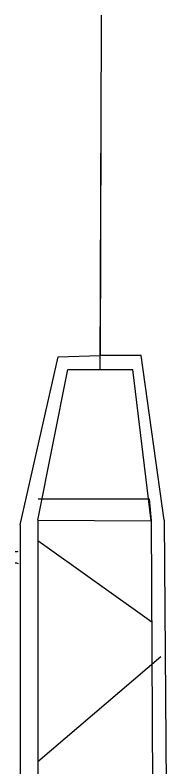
# Model space of a CAD drawing. Header units: inches. Extents: x 25.4 to 67.8, y 12.4 to 30.4.
# Drawn here: x 49.514 to 50.44, y 26.174 to 30.436 of the extents above; entities that cross this region are included whole.
import ezdxf

# ---------------------------------------------------------------- set-up
doc = ezdxf.new("R2010")
doc.units = ezdxf.units.IN
doc.header["$MEASUREMENT"] = 0
doc.layers.add('DIM', color=2, linetype='Continuous')
doc.layers.add('referencia', color=2, linetype='Continuous')

msp = doc.modelspace()

# ---------------------------------------------------------------- linework, layer by layer
at = {"color": 2}
for centre, start, end in [((49.51997, 27.41939), 252.3297, 303.70254), ((49.52106, 27.31218), 57.45993, 108.83276)]:
    msp.add_arc(centre, 0.02112, start, end, dxfattribs=at)
at = {"layer": 'DIM'}
for p, q in [((49.64396, 27.69646), (50.2717, 27.69646)), ((49.54192, 27.54951), (49.53973, 15.27772)), ((49.64177, 27.57618), (50.28319, 27.57323)), ((49.64177, 27.57618), (49.64177, 15.27772)), ((50.28319, 27.57323), (50.33769, 15.27772)), ((50.3568, 27.57618), (50.43973, 15.27772)), ((49.64177, 27.46133), (50.28572, 27.00082)), ((50.33769, 26.80182), (49.64177, 26.20783))]:
    msp.add_line(p, q, dxfattribs=at)
at = {"layer": 'referencia'}
for p, q in [((49.99993, 30.43649), (49.99545, 28.50945)), ((49.99465, 28.42923), (49.99975, 29.9006)), ((49.54192, 27.54951), (49.75691, 28.50194)), ((49.75691, 28.50194), (49.99346, 28.50946)), ((50.22692, 28.50832), (49.99346, 28.50946)), ((50.3568, 27.57618), (50.22692, 28.50832)), ((49.64177, 27.57618), (49.81089, 28.42923)), ((49.81089, 28.42923), (50.1784, 28.42923)), ((50.28319, 27.57323), (50.1784, 28.42923)), ((50.27156, 27.69789), (50.2833, 27.572))]:
    msp.add_line(p, q, dxfattribs=at)

doc.saveas('drawing.dxf')
